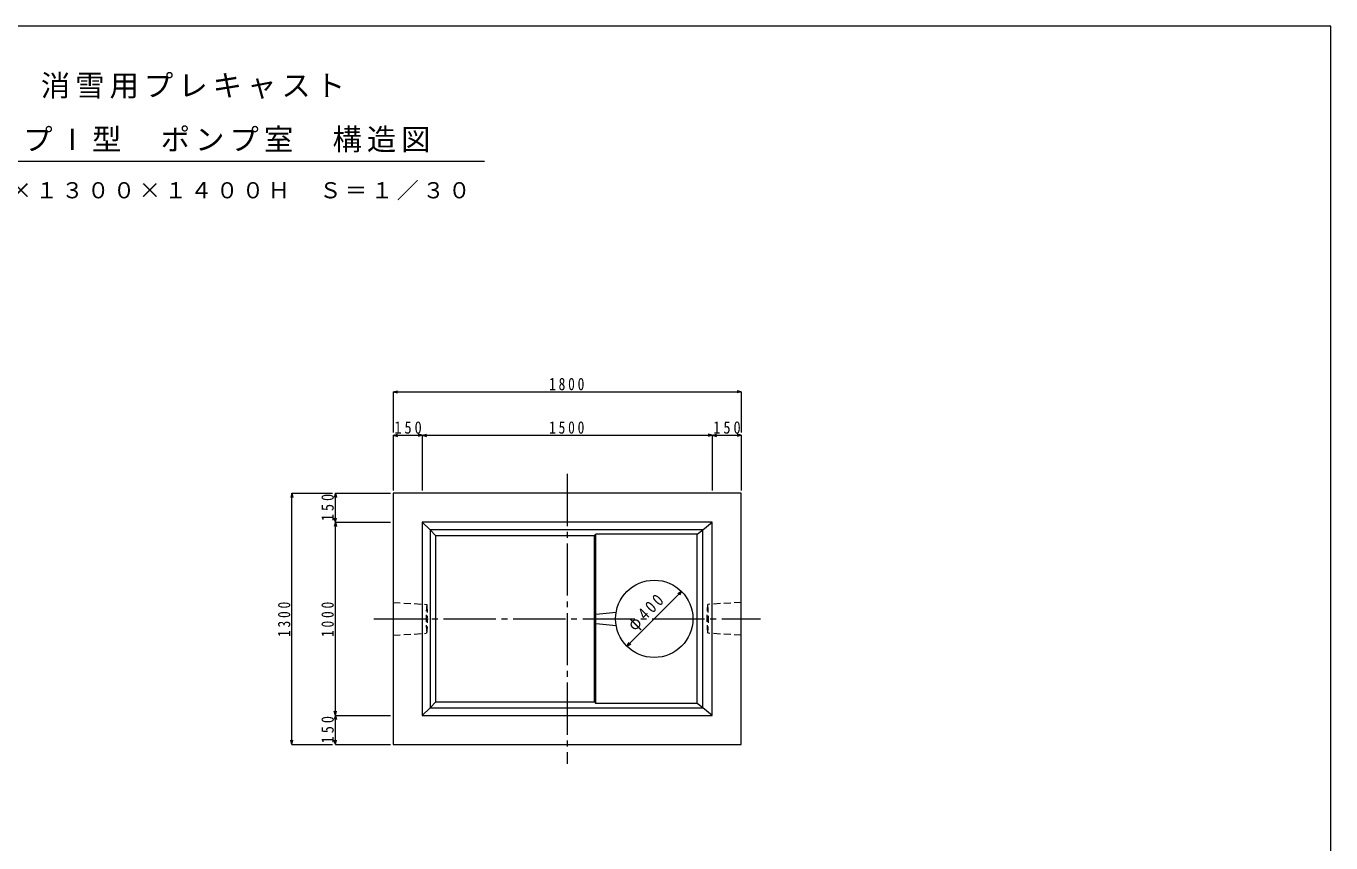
# Model space of a CAD drawing. Units: millimetres, scale not verified. Extents: x -5968 to 5968, y -4228 to 4228.
# Drawn here: x -783 to 5968, y 0 to 4228 of the extents above; entities that cross this region are included whole.
import ezdxf

# ---------------------------------------------------------------- set-up
doc = ezdxf.new("R2010")
doc.units = ezdxf.units.MM
doc.header["$LTSCALE"] = 30
doc.linetypes.add('CHAIN2', pattern=[12, 9, -1, 1, -1])
doc.linetypes.add('DASHED1', pattern=[1.8, 1.2, -0.6])
for name, color, linetype, lineweight in [('0-0_枠', 5, 'Continuous', 9), ('0-2_本体ブロック', 3, 'Continuous', 9), ('0-6_寸法', 4, 'Continuous', 9), ('1-0', 7, 'Continuous', 9)]:
    doc.layers.add(name, color=color, linetype=linetype, lineweight=lineweight)
doc.styles.add('ＭＳ ゴシック', font='')
doc.styles.get('ＭＳ ゴシック').set_extended_font_data('MS Gothic')

msp = doc.modelspace()

# ---------------------------------------------------------------- linework, layer by layer
at = {"layer": '0-0_枠'}
msp.add_line((5967.67, -4227.98), (5967.67, 4227.98), dxfattribs=at)
at = {"layer": '0-2_本体ブロック', "color": 7, "linetype": 'CHAIN2'}
for p, q in [((2016.61, 1909.91), (2016.61, 409.91)), ((1016.61, 1159.91), (3016.61, 1159.91))]:
    msp.add_line(p, q, dxfattribs=at)
at = {"layer": '0-2_本体ブロック'}
for p, q in [((1266.61, 1659.91), (1266.61, 659.91)), ((1306.61, 1619.91), (1266.61, 1659.91)), ((2718.61, 1619.91), (2766.61, 1659.91)), ((2718.61, 1619.91), (1306.61, 1619.91)), ((2718.61, 699.91), (2718.61, 1619.91)), ((1266.61, 659.91), (1306.61, 699.91)), ((2766.61, 659.91), (2718.61, 699.91))]:
    msp.add_line(p, q, dxfattribs=at)
at = {"layer": '0-2_本体ブロック', "color": 7}
for p, q in [((1336.61, 1589.91), (1306.61, 1619.91)), ((1336.61, 729.91), (1336.61, 1589.91)), ((2158.11, 1589.91), (1336.61, 1589.91)), ((2158.11, 1589.91), (2165.12, 1597.57)), ((2158.11, 729.9), (2158.11, 1589.91)), ((2165.12, 722.24), (2165.12, 1597.57)), ((2688.61, 1597.57), (2165.12, 1597.57)), ((2688.61, 1597.57), (2718.61, 1619.91)), ((2688.61, 722.24), (2688.61, 1597.57)), ((2166.61, 1183.26), (2269.7, 1194.91)), ((2166.61, 1136.56), (2269.7, 1124.91)), ((1306.61, 699.91), (1336.61, 729.91)), ((1336.61, 729.91), (2158.11, 729.91)), ((2158.11, 729.9), (2165.12, 722.24)), ((2688.61, 722.24), (2165.12, 722.24)), ((2718.61, 699.91), (2688.61, 722.24))]:
    msp.add_line(p, q, dxfattribs=at)
at = {"layer": '0-2_本体ブロック', "color": 7, "linetype": 'DASHED1'}
for p, q in [((1116.61, 1244.91), (1290.13, 1234.91)), ((2916.61, 1244.91), (2743.1, 1234.91)), ((1116.61, 1074.91), (1285.95, 1084.91)), ((2916.61, 1074.91), (2747.28, 1084.91))]:
    msp.add_line(p, q, dxfattribs=at)
at = {"layer": '0-2_本体ブロック'}
msp.add_lwpolyline([(1116.61, 509.91), (2916.61, 509.91), (2916.61, 1809.91), (1116.61, 1809.91)], close=True, dxfattribs=at)
for points in [[(1266.61, 659.91), (2766.61, 659.91), (2766.61, 1659.91), (1266.61, 1659.91)], [(1306.61, 1619.91), (1306.61, 699.91), (2718.61, 699.91)]]:
    msp.add_lwpolyline(points, dxfattribs=at)
msp.add_circle((2466.61, 1159.91), 200, dxfattribs=at)
at = {"layer": '0-2_本体ブロック', "color": 7, "linetype": 'DASHED1'}
for centre, radius, start, end in [((1963.01, 1159.91), 677.05, 173.64005, 186.35995), ((617.21, 1159.91), 677.08, 353.6403, 6.3597), ((3416.01, 1159.91), 677.08, 173.6403, 186.3597), ((2070.21, 1159.91), 677.05, 353.64005, 6.35995)]:
    msp.add_arc(centre, radius, start, end, dxfattribs=at)
at = {"layer": '0-6_寸法'}
for p, q in [((1116.61, 2334.91), (1138.35, 2340.73)), ((1116.61, 2334.91), (2916.61, 2334.91)), ((1116.61, 2334.91), (1138.35, 2329.08)), ((1116.61, 2334.91), (1116.61, 2124.91)), ((2916.61, 2334.91), (2894.88, 2340.73)), ((2916.61, 2334.91), (2894.88, 2329.08)), ((2916.61, 2334.91), (2916.61, 2124.91)), ((1116.61, 2109.91), (1138.35, 2115.73)), ((1116.61, 2109.91), (1266.61, 2109.91)), ((1116.61, 2109.91), (1138.35, 2104.08)), ((1116.61, 2109.91), (1116.61, 1824.91)), ((1266.61, 2109.91), (1244.88, 2115.73)), ((1266.61, 2109.91), (1244.88, 2104.08)), ((1266.61, 2109.91), (1288.35, 2115.73)), ((1266.61, 2109.91), (1266.61, 1824.91)), ((1266.61, 2109.91), (2766.61, 2109.91)), ((1266.61, 2109.91), (1288.35, 2104.08)), ((2766.61, 2109.91), (2744.88, 2115.73)), ((2766.61, 2109.91), (2744.88, 2104.08)), ((2766.61, 2109.91), (2788.35, 2115.73)), ((2766.61, 2109.91), (2766.61, 1824.91)), ((2766.61, 2109.91), (2916.61, 2109.91)), ((2766.61, 2109.91), (2788.35, 2104.08)), ((2916.61, 2109.91), (2894.88, 2115.73)), ((2916.61, 2109.91), (2894.88, 2104.08)), ((2916.61, 2109.91), (2916.61, 1824.91)), ((591.61, 1809.91), (585.79, 1788.17)), ((591.61, 509.91), (591.61, 1809.91)), ((591.61, 1809.91), (597.44, 1788.17)), ((591.61, 1809.91), (801.61, 1809.91)), ((816.61, 1809.91), (810.79, 1788.17)), ((816.61, 1659.91), (816.61, 1809.91)), ((816.61, 1809.91), (822.44, 1788.17)), ((816.61, 1809.91), (1101.61, 1809.91)), ((816.61, 1659.91), (810.79, 1681.64)), ((816.61, 1659.91), (810.79, 1638.17)), ((816.61, 1659.91), (822.44, 1681.64)), ((816.61, 659.91), (816.61, 1659.91)), ((816.61, 1659.91), (822.44, 1638.17)), ((816.61, 1659.91), (1101.61, 1659.91)), ((2608.03, 1301.33), (2325.19, 1018.48)), ((2608.03, 1301.33), (2588.55, 1290.08)), ((2608.03, 1301.33), (2596.78, 1281.84)), ((2325.19, 1018.48), (2336.44, 1037.97)), ((2325.19, 1018.48), (2344.68, 1029.73)), ((816.61, 659.91), (810.79, 681.64)), ((816.61, 659.91), (822.44, 681.64)), ((816.61, 659.91), (810.79, 638.17)), ((816.61, 509.91), (816.61, 659.91)), ((816.61, 659.91), (822.44, 638.17)), ((816.61, 659.91), (1101.61, 659.91)), ((591.61, 509.91), (585.79, 531.64)), ((591.61, 509.91), (597.44, 531.64)), ((591.61, 509.91), (801.61, 509.91)), ((816.61, 509.91), (810.79, 531.64)), ((816.61, 509.91), (822.44, 531.64)), ((816.61, 509.91), (1101.61, 509.91))]:
    msp.add_line(p, q, dxfattribs=at)
at = {"layer": '1-0', "color": 5}
msp.add_line((5967.67, 4227.98), (-5967.67, 4227.98), dxfattribs=at)
at = {"layer": '1-0'}
msp.add_line((-1446.25, 3527.98), (1588.01, 3527.98), dxfattribs=at)

# ---------------------------------------------------------------- texts
at = {"layer": '0-6_寸法', "color": 7, "char_height": 64.15, "attachment_point": 7, "style": 'ＭＳ ゴシック'}
for s, insert in [('\\T1.41;\\W0.8;1800', (1922.46, 2342.41)), ('\\T1.41;\\W0.85;150', (1121.93, 2117.41)), ('\\T1.41;\\W0.8;1500', (1922.46, 2117.41)), ('\\T1.41;\\W0.85;150', (2771.93, 2117.41))]:
    msp.add_mtext(s, dxfattribs=dict(at, insert=insert))
for s, insert, rotation in [('\\T1.41;\\W0.85;150', (809.11, 1665.22), 90), ('\\T1.31;\\W0.9;φ400', (2377.43, 1081.33), 45), ('\\T1.41;\\W0.8;1300', (584.11, 1065.75), 90), ('\\T1.41;\\W0.8;1000', (809.11, 1065.75), 90), ('\\T1.41;\\W0.85;150', (809.11, 515.22), 90)]:
    msp.add_mtext(s, dxfattribs=dict(at, insert=insert, rotation=rotation))
at = {"layer": '1-0', "attachment_point": 7, "style": 'ＭＳ ゴシック'}
for s, insert, char_height in [('\\T1.17;消雪用プレキャスト', (-707.19, 3851.15), 111.4), ('\\T1.17;タイプⅠ型\u3000ポンプ室\u3000構造図', (-1153.7, 3573.81), 111.4), ('\\T1.17;１８００×１３００×１４００Ｈ\u3000Ｓ＝１／３０', (-1401, 3326.54), 83.63)]:
    msp.add_mtext(s, dxfattribs=dict(at, insert=insert, char_height=char_height))

doc.saveas('drawing.dxf')
